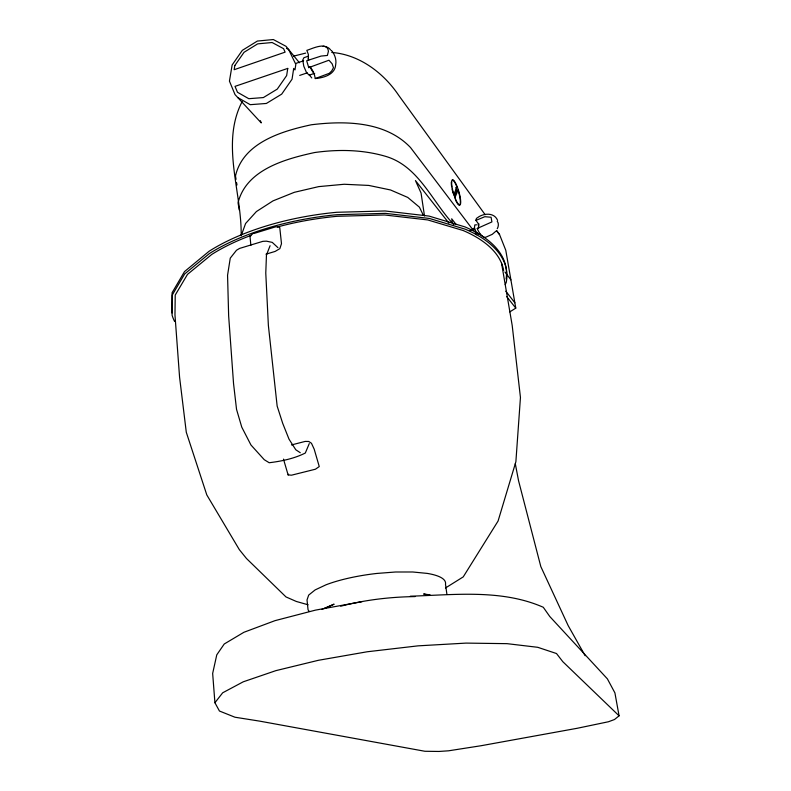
<?xml version="1.0" encoding="UTF-8"?>
<svg xmlns="http://www.w3.org/2000/svg" width="791" height="791" viewBox="0 0 791 791"><rect width="100%" height="100%" fill="white"/><g stroke="black" fill="none" stroke-linecap="round" stroke-linejoin="round"><path stroke-width="1.19" d="M171.924 312.959L172.102 292.71L184.511 271.59L209.121 251.241A165.645 73.434 -6.8 0 1 336.748 212.285L385.069 210.97L429.029 216.081L464.979 226.908A175.523 77.399 -6.7 0 1 506.082 279.055M308.302 60.067L308.371 54.421L306.829 50.347C311.328 49.072 327.543 40.816 328.413 51.326L327.385 55.449L321.057 56.072L306.681 60.759L308.737 67.621L328.957 60.225L332.131 63.804L333.466 67.749L331.656 71.012L329.254 73.326L315.273 78.546L314.393 74.532L309.676 66.632L308.737 67.621M478.782 225.761L478.97 223.912M270.077 245.724L266.458 255.028L265.776 273.083L268.376 325.457L277.157 406.119L282.713 423.363L289.022 439.173L295.804 449.782L300.254 452.709M454.805 197.977L458.009 190.236L456.822 190.591L454.528 196.119M309.271 443.583L305.316 453.025C294.212 458.622 281.349 461.272 269.177 462.735L264.273 459.709L250.955 444.997L241.769 427.15L236.539 409.382L233.543 383.556L228.648 315.916L227.561 275.278L230.26 258.143L236.499 250.253L239.594 248.414L262.889 241.334L266.448 241.166L272.252 242.382L277.918 247.642M453.698 194.873L456.921 187.18L456.377 185.638A13.061 2.808 73.8 0 0 452.225 179.972M497.262 228.688C498.597 226.592 498.834 222.963 497.252 221.351M242.184 101.535C220.471 143.359 241.838 191.689 241.176 235.738L245.596 223.487L256.403 211.563L273.014 200.874L294.321 192.312L318.704 186.617L344.214 184.263L368.794 185.43L390.517 189.969L407.76 197.434L419.418 207.173L423.373 215.33M505.231 284.572L506.25 282.397A175.642 77.202 -6.7 0 0 465.355 229.232L429.394 218.445L385.405 213.362L337.055 214.707A165.754 73.237 -6.8 0 0 209.328 253.614L184.689 273.923L172.27 295.003L172.092 315.194A176.116 77.676 -7 0 0 174.603 321.482M291.474 444.938L305.158 441.427L308.806 441.477L311.476 443.296L314.185 449.15L319.257 466.561L315.421 469.221L291.533 475.183L288.112 474.916L288.586 474.234M214.915 702.734L222.686 692.787L243.242 681.812L275.851 670.649L318.358 660.307L367.251 651.764L418.053 645.852L466.057 643.103L507.011 643.656L537.751 647.305L556.508 653.534L562.797 661.672L619.076 715.825L614.478 719.523L608.437 721.758L577.193 728.284L481.155 745.715L448.566 750.807L439.005 751.45L424.905 751.272L259.616 721.125L234.957 717.219L219.443 711.02L214.915 702.734L212.66 673.438L216.774 654.839L224.249 643.993L243.905 632.286L274.991 620.658L315.461 610.128L361.981 601.704M496.006 231.101L492.239 234.344L485.763 237.231A10.59 4.43 66.6 0 1 477.467 229.143L477.26 228.451L491.893 221.925L491.102 217.258L484.834 216.694L475.935 220.402L478.011 223.2L478.782 227.848L477.26 228.451M472.998 229.172L474.145 228.115L474.392 229.617L473.245 230.675L472.998 229.172L469.755 230.576M250.876 245.339L249.946 235.856L252.784 233.829M509.79 311.891L515.781 308.134L505.785 250.292L499.556 234.591L496.679 230.616M445.471 587.98L463.239 576.886L498.073 521.032L515.88 461.726L520.448 397.458L512.192 325.417L501.583 263.354M321.808 609.436L334.099 604.166L324.379 608.546M308.371 56.181L303.922 57.703L302.735 60.086L303.793 66.236L306.463 72.495L309.162 75.165L314.719 73.286M296.071 63.349L303.645 60.759M299.7 75.412L307.274 72.851M253.921 233.483L275.456 226.888L279.094 226.948L279.767 227.59L281.487 243.697L279.856 248.621L275.149 251.419L265.974 254.178M455.745 187.536L456.921 187.18M340.723 606.213C364.948 599.914 390.131 596.938 415.137 596.582M293.431 56.171L305.682 53.106M479.86 233.909L478.09 234.057L475.856 231.486L474.481 227.699L474.778 224.941L476.558 224.802M410.371 596.196C454.499 594.881 501.702 588.998 543.279 607.27L549.785 616.515L607.399 678.876L614.914 692.886L619.076 715.825M315.273 78.546C323.381 77.894 334.989 74.749 335.661 64.842C336.669 59.75 334.791 54.342 331.449 50.446M331.775 52.453C359.341 54.539 383.536 72.831 398.644 95.256L485.14 214.687M430.106 594.881L423.63 593.982L429.553 595.346M323.094 46.244C325.941 46.471 329.076 47.45 330.648 50.021M308.104 604.789L296.299 601.457L285.986 596.928L246.485 558.505L239.307 549.607L206.807 494.939L186.29 432.262L179.577 377.188L174.969 314.907L175.226 295.063L187.497 274.368L211.751 254.445A162.906 71.961 -6.8 0 1 250.965 235.421M286.5 48.35L288.606 49.487L295.824 64.387L294.974 69.944L293.698 68.402L292.047 79.209L281.695 94.129L266.349 103.463L250.243 104.679L237.765 97.55M249.946 235.856L250.648 236.489M313.384 71.941L310.715 67.462M299.423 62.766L286.045 46.333L273.34 39.55L257.372 41.053L242.333 50.347L232.139 64.971L229.439 81.127L235.026 94.594L261.238 122.902L260.377 120.677M309.459 75.096L311.773 77.933M448.883 223.082L415.443 180.556L421.049 193.004L424.5 215.963M506.655 296.536L515.781 308.134M496.659 230.883L499.556 234.591M453.826 224.654C432.015 201.497 418.765 166.13 385.771 156.391C362.664 149.578 338.34 149.212 314.62 152.534C285.393 158.922 246.199 169.6 238.042 202.803L239.258 210.05M505.815 291.217L514.852 302.795M456.219 224.604L451.701 218.791L452.323 222.726M472.969 229.865L410.509 147.531C385.405 121.171 345.034 120.618 311.288 124.78C281.972 131.098 243.074 142.558 235.481 175.958L236.044 179.339M475.203 232.801L476.686 234.759M504.945 272.005L510.887 279.846M309.281 611.453L308.055 609.812L307.027 599.944L308.688 595.089L315.134 589.918L326.03 584.796A68.313 17.026 -7.2 0 1 376.832 573.445L395.54 572.002L412.744 571.992L427.17 573.396A72.594 18.055 -7.2 0 1 445.491 584.252L446.866 594.001M585.152 655.729L568.165 625.602L540.817 566.593L518.54 480.691L515.297 463.694M497.598 220.382C494.316 212.166 483.38 213.076 477.448 217.733A10.59 4.43 66.6 0 0 475.935 219.858L475.935 220.402M458.009 190.236L458.543 191.768A13.061 2.808 73.8 0 1 460.065 204.434A13.061 2.808 73.8 0 1 455.349 199.52M456.1 188.555L456.822 190.591M283.485 459.116L288.112 474.916M308.322 58.178L308.678 60.235M236.598 182.721L236.974 184.975M453.154 193.311A13.061 2.808 73.8 0 1 452.056 188.911M451.681 186.884A13.061 2.808 73.8 0 1 451.345 181.999M277.532 226.938A162.906 71.961 -6.8 0 1 337.114 216.299L384.555 214.974L427.743 219.938L463.081 230.497A172.636 75.867 -6.7 0 1 503.62 270.492M287.756 68.402L286.649 75.59L277.265 89.106L263.373 97.57L248.789 98.697L237.478 92.27L235.016 86.367L287.756 68.402M234.838 65.495L234.146 69.707L285.116 52.147L283.574 48.666L272.114 42.516L257.668 43.871L244.063 52.275L234.838 65.495M451.661 182.009A13.061 2.808 73.8 0 0 458.009 203.732A13.061 2.808 73.8 0 0 458.839 191.551A13.061 2.808 73.8 0 0 451.661 182.009"/></g></svg>
